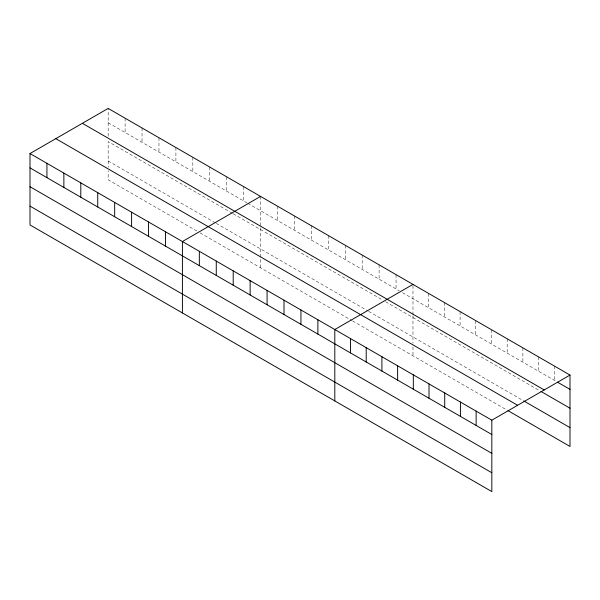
<?xml version="1.0" encoding="UTF-8"?>
<svg xmlns="http://www.w3.org/2000/svg" width="600" height="600" viewBox="0 0 600 600"><rect width="100%" height="100%" fill="white"/><g stroke="black" fill="none" stroke-linecap="round" stroke-linejoin="round"><path stroke-width="0.45" stroke-dasharray="3 2.25" d="M108.172 136.2L108.172 108.42M412.98 315.765L412.98 343.237M412.98 314.865L412.98 284.4M108.172 122.745L246.862 202.822M247.673 203.288L399.27 290.812M402.495 292.673L556.65 381.675M232.35 213.278L108.172 141.578L108.172 167.257M233.16 213.743L382.335 299.865M385.56 301.733L538.597 390.082M108.172 160.98L215.415 222.9M216.225 223.365L367.822 310.89M368.625 311.355L522.893 400.418M196.868 231.022L108.172 179.812L108.172 170.85M200.093 232.89L351.69 320.415M352.5 320.88L507.188 410.19M554.295 365.985L554.295 380.317M538.597 356.925L538.597 371.25M522.893 347.858L522.893 362.183M507.188 338.79L507.188 353.123M491.49 329.722L491.49 344.055M475.785 320.663L475.785 334.987M460.088 311.595L460.088 325.92M444.382 302.528L444.382 316.86M428.678 293.46L428.678 307.793M412.98 346.822L412.98 355.793M396.045 274.62L396.045 288.952M379.11 264.847L379.11 279.173M362.175 255.067L362.175 269.392M345.24 245.295L345.24 259.62M328.312 235.515L328.312 249.84M311.377 225.735L311.377 240.067M294.442 215.962L294.442 230.288M277.507 206.183L277.507 220.515M260.572 196.41L260.572 267.803M243.638 186.63L243.638 200.962M226.71 176.858L226.71 191.183M209.775 167.078L209.775 181.403M192.84 157.305L192.84 171.63M175.905 147.525L175.905 161.85M158.97 137.752L158.97 152.078M142.035 127.972L142.035 142.297M125.108 118.192L125.108 132.525"/><path stroke-width="0.9" d="M30 153.547L491.827 420.188L491.827 491.58L30 224.947L30 153.547L108.172 108.42L570 375.053L570 446.452L507.975 410.64M260.572 196.41L182.407 241.538L182.407 312.938M412.98 284.4L334.808 329.528L334.808 400.928M491.827 420.188L570 375.053M557.438 382.132L570 389.385M82.373 123.315L544.207 389.947M540.952 391.44L570 408.217M523.68 400.875L570 427.62M55.793 138.66L517.627 405.293M30 167.88L491.827 434.513M30 186.712L491.827 453.345M30 206.115L491.827 472.748M476.13 411.12L476.13 425.445M460.425 402.053L460.425 416.385M444.72 392.985L444.72 407.317M429.022 383.925L429.022 398.25M413.317 374.858L413.317 389.183M397.62 365.79L397.62 380.123M381.915 356.722L381.915 371.055M366.21 347.663L366.21 361.987M350.513 338.595L350.513 352.92M317.873 319.755L317.873 334.08M300.938 309.975L300.938 324.3M284.01 300.202L284.01 314.528M267.075 290.423L267.075 304.748M250.14 280.642L250.14 294.975M233.205 270.87L233.205 285.195M216.27 261.09L216.27 275.423M199.335 251.317L199.335 265.642M165.472 231.765L165.472 246.09M148.538 221.985L148.538 236.317M131.602 212.212L131.602 226.538M114.667 202.433L114.667 216.757M97.733 192.66L97.733 206.985M80.805 182.88L80.805 197.205M63.87 173.1L63.87 187.433M46.935 163.328L46.935 177.653"/></g></svg>
